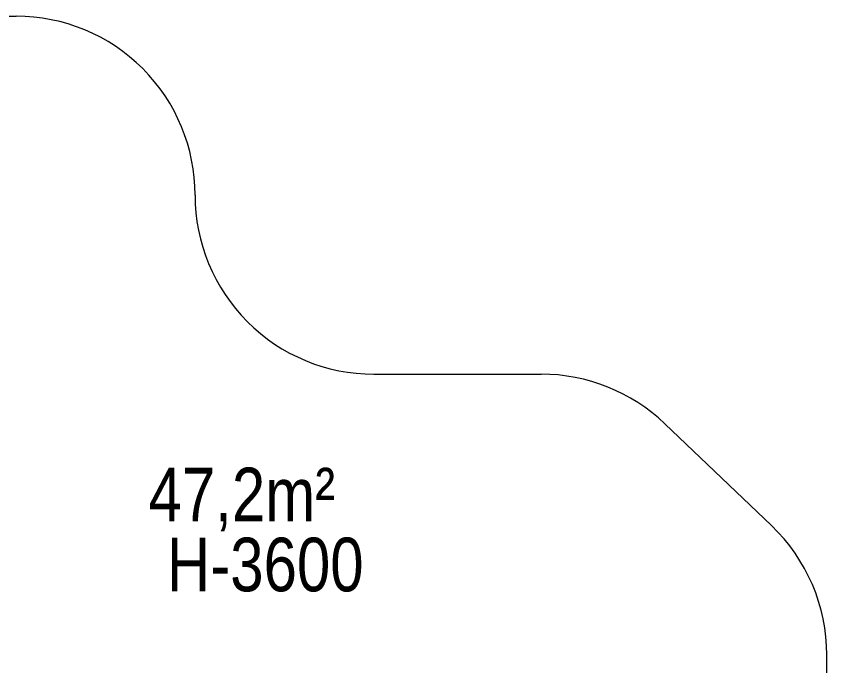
# Model space of a CAD drawing. Header units: millimetres. Extents: x -5377 to 4858, y -4782 to 4333.
# Drawn here: x 325 to 4858, y 699 to 4333 of the extents above; entities that cross this region are included whole.
import ezdxf

# ---------------------------------------------------------------- set-up
doc = ezdxf.new("R2010")
doc.units = ezdxf.units.MM
doc.layers.add('DIKOM_ЗОНА', color=80, linetype='Continuous')
doc.layers.add('DIKOM_РАЗМЕР_ОБЪЕКТА', color=7, linetype='Continuous')
doc.styles.add('style1', font='arial.ttf', dxfattribs={"width": 0.8})

msp = doc.modelspace()

# ---------------------------------------------------------------- linework, layer by layer
at = {"layer": 'DIKOM_ЗОНА', "color": 3, "lineweight": 15}
for p, q in [((-1375.379, 4333.065), (325.476, 4333.065)), ((2325.474, 2330.326), (3260.861, 2330.326)), ((4548.795, 1482.807), (3951.699, 2053.335)), ((4857.956, -450.37), (4857.956, 759.798))]:
    msp.add_line(p, q, dxfattribs=at)
for centre, start, end in [((325.476, 3333.065), 359.92153, 90), ((2325.474, 3330.326), 179.92153, 270), ((3260.861, 1330.326), 46.303472, 90), ((3857.956, 759.798), 0, 46.303472)]:
    msp.add_arc(centre, 1000, start, end, dxfattribs=at)

# ---------------------------------------------------------------- texts
at = {"layer": 'DIKOM_РАЗМЕР_ОБЪЕКТА', "insert": (1065.38, 1807.032), "char_height": 300, "attachment_point": 1, "style": 'style1'}
msp.add_mtext_dynamic_manual_height_columns('47,2m²', width=5885.53069, gutter_width=20, heights=[0], dxfattribs=at)
at = {"layer": 'DIKOM_РАЗМЕР_ОБЪЕКТА', "insert": (1168.498, 1415.383), "char_height": 300, "width": 1252.54025, "attachment_point": 1, "style": 'style1'}
msp.add_mtext('H-3600', dxfattribs=at)

doc.saveas('drawing.dxf')
